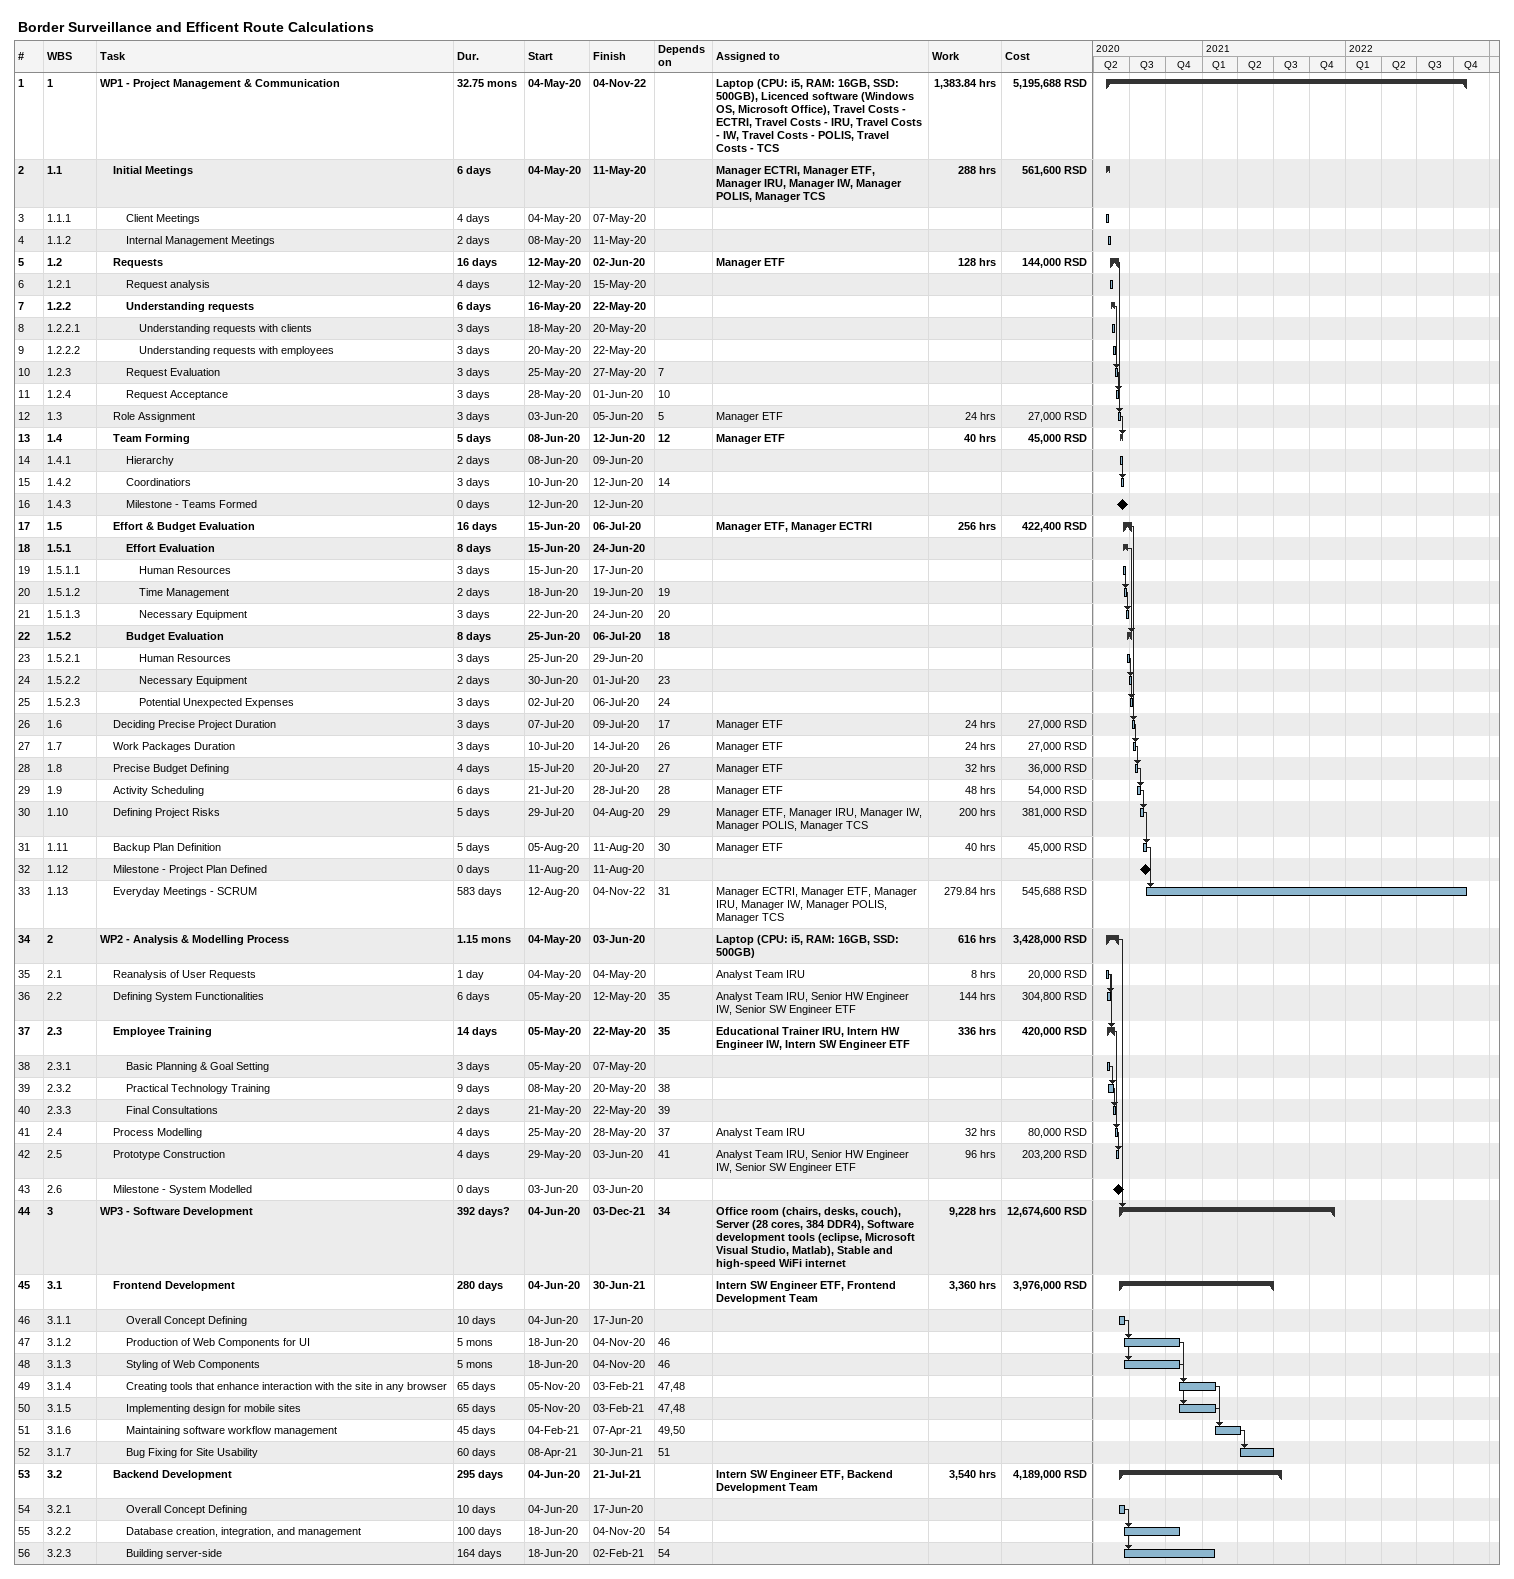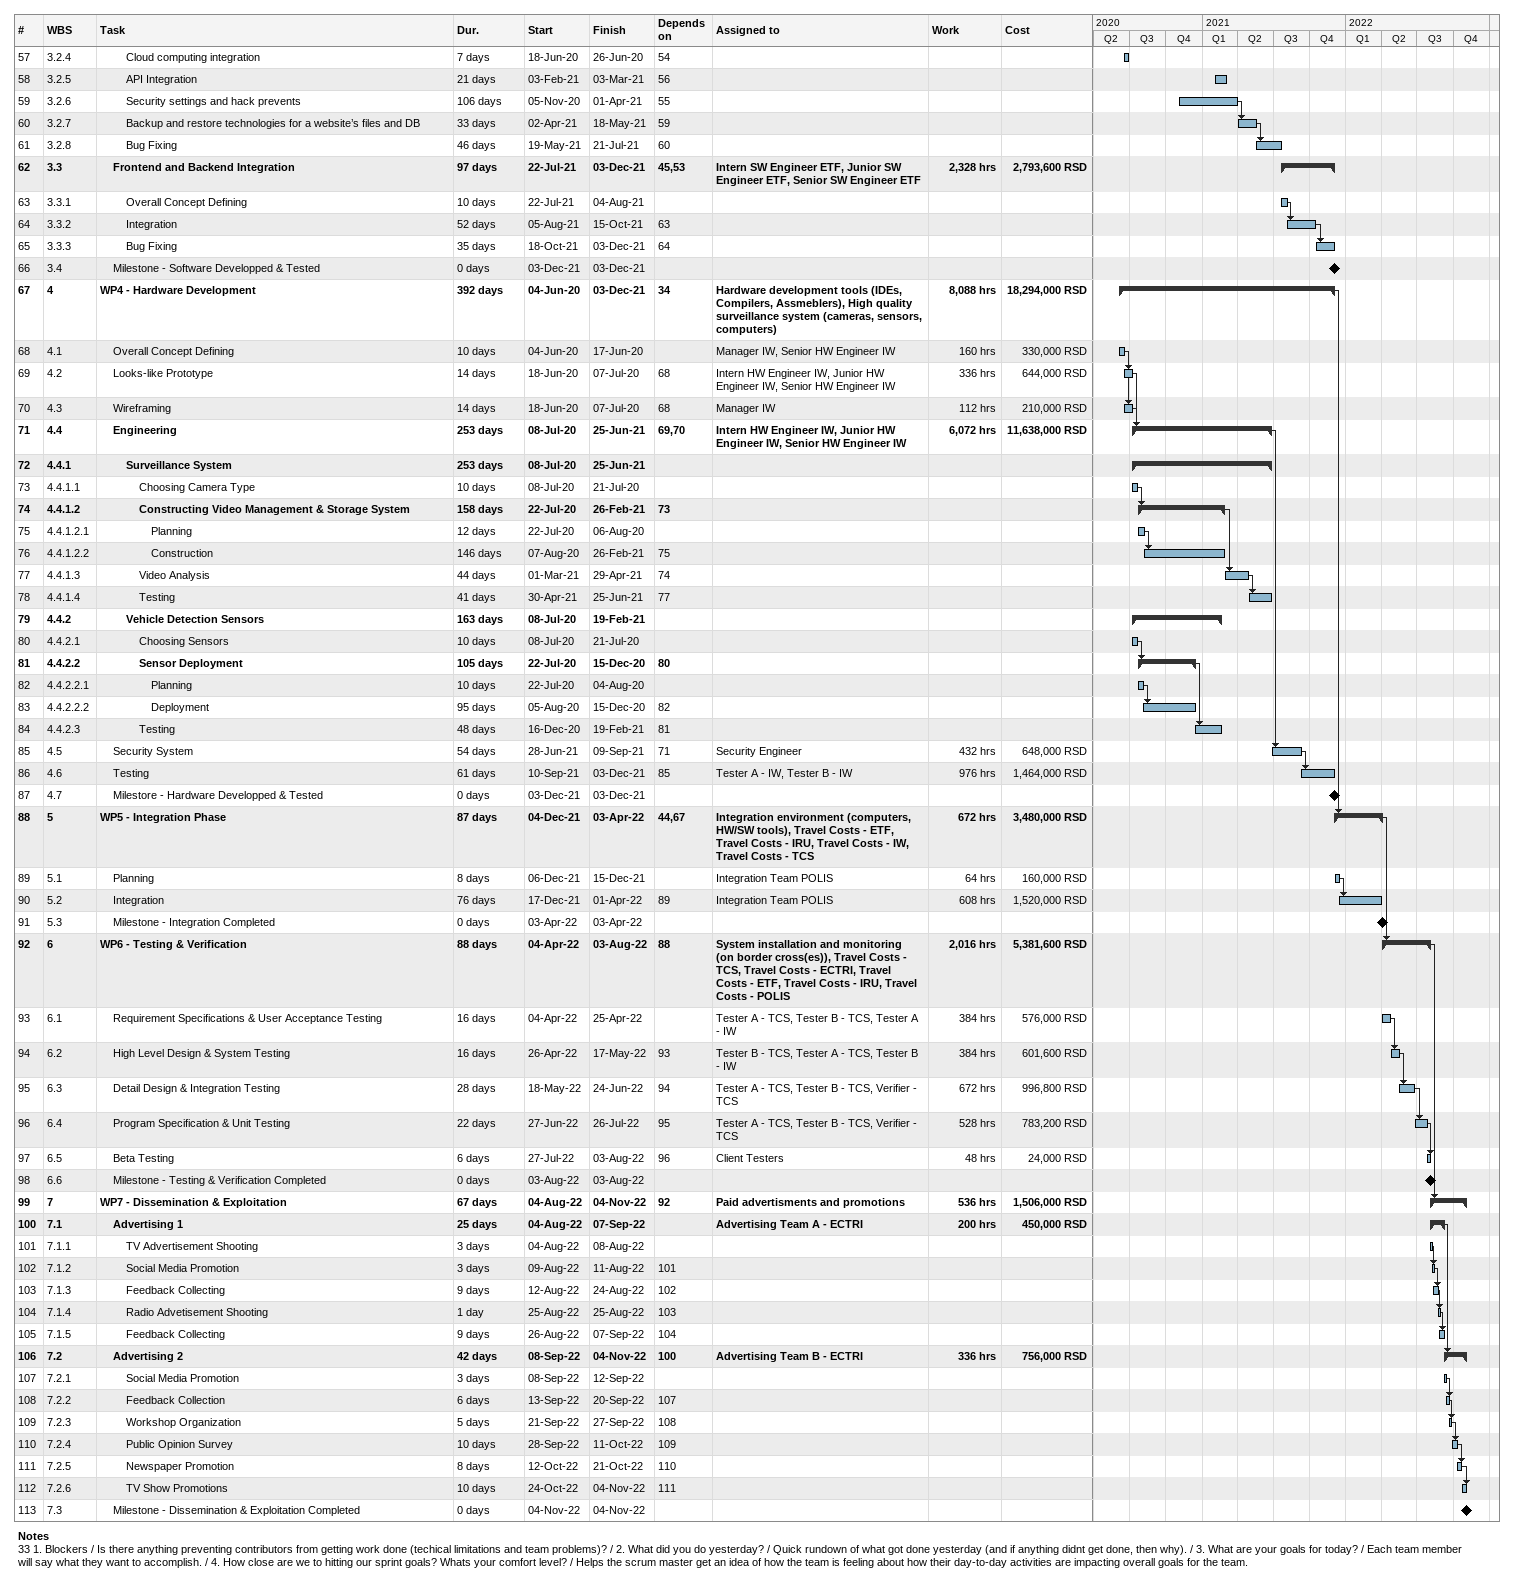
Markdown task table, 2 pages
Border Surveillance and Efficent Route Calculations

| ID | WBS | Task | Duration | Start | Finish | Predecessors | Resources | Work (h) | Cost (RSD) |
|---|---|---|---|---|---|---|---|---|---|
| 1 | 1 | **WP1 - Project Management & Communication** | 32.75mo | 2020-05-04 | 2022-11-04 |  | Laptop (CPU: i5, RAM: 16GB, SSD: 500GB), Licenced software (Windows OS, Microsoft Office), Travel Costs - ECTRI, Travel Costs - IRU, Travel Costs - IW, Travel Costs - POLIS, Travel Costs - TCS | 1383.84 | 5195688 |
| 2 | 1.1 | **Initial Meetings** | 6d | 2020-05-04 | 2020-05-11 |  | Manager ECTRI, Manager ETF, Manager IRU, Manager IW, Manager POLIS, Manager TCS | 288 | 561600 |
| 3 | 1.1.1 | Client Meetings | 4d | 2020-05-04 | 2020-05-07 |  |  |  |  |
| 4 | 1.1.2 | Internal Management Meetings | 2d | 2020-05-08 | 2020-05-11 |  |  |  |  |
| 5 | 1.2 | **Requests** | 16d | 2020-05-12 | 2020-06-02 |  | Manager ETF | 128 | 144000 |
| 6 | 1.2.1 | Request analysis | 4d | 2020-05-12 | 2020-05-15 |  |  |  |  |
| 7 | 1.2.2 | **Understanding requests** | 6d | 2020-05-16 | 2020-05-22 |  |  |  |  |
| 8 | 1.2.2.1 | Understanding requests with clients | 3d | 2020-05-18 | 2020-05-20 |  |  |  |  |
| 9 | 1.2.2.2 | Understanding requests with employees | 3d | 2020-05-20 | 2020-05-22 |  |  |  |  |
| 10 | 1.2.3 | Request Evaluation | 3d | 2020-05-25 | 2020-05-27 | 7 |  |  |  |
| 11 | 1.2.4 | Request Acceptance | 3d | 2020-05-28 | 2020-06-01 | 10 |  |  |  |
| 12 | 1.3 | Role Assignment | 3d | 2020-06-03 | 2020-06-05 | 5 | Manager ETF | 24 | 27000 |
| 13 | 1.4 | **Team Forming** | 5d | 2020-06-08 | 2020-06-12 | 12 | Manager ETF | 40 | 45000 |
| 14 | 1.4.1 | Hierarchy | 2d | 2020-06-08 | 2020-06-09 |  |  |  |  |
| 15 | 1.4.2 | Coordinatiors | 3d | 2020-06-10 | 2020-06-12 | 14 |  |  |  |
| 16 | 1.4.3 | Milestone - Teams Formed | 0d | 2020-06-12 | 2020-06-12 |  |  |  |  |
| 17 | 1.5 | **Effort & Budget Evaluation** | 16d | 2020-06-15 | 2020-07-06 |  | Manager ETF, Manager ECTRI | 256 | 422400 |
| 18 | 1.5.1 | **Effort Evaluation** | 8d | 2020-06-15 | 2020-06-24 |  |  |  |  |
| 19 | 1.5.1.1 | Human Resources | 3d | 2020-06-15 | 2020-06-17 |  |  |  |  |
| 20 | 1.5.1.2 | Time Management | 2d | 2020-06-18 | 2020-06-19 | 19 |  |  |  |
| 21 | 1.5.1.3 | Necessary Equipment | 3d | 2020-06-22 | 2020-06-24 | 20 |  |  |  |
| 22 | 1.5.2 | **Budget Evaluation** | 8d | 2020-06-25 | 2020-07-06 | 18 |  |  |  |
| 23 | 1.5.2.1 | Human Resources | 3d | 2020-06-25 | 2020-06-29 |  |  |  |  |
| 24 | 1.5.2.2 | Necessary Equipment | 2d | 2020-06-30 | 2020-07-01 | 23 |  |  |  |
| 25 | 1.5.2.3 | Potential Unexpected Expenses | 3d | 2020-07-02 | 2020-07-06 | 24 |  |  |  |
| 26 | 1.6 | Deciding Precise Project Duration | 3d | 2020-07-07 | 2020-07-09 | 17 | Manager ETF | 24 | 27000 |
| 27 | 1.7 | Work Packages Duration | 3d | 2020-07-10 | 2020-07-14 | 26 | Manager ETF | 24 | 27000 |
| 28 | 1.8 | Precise Budget Defining | 4d | 2020-07-15 | 2020-07-20 | 27 | Manager ETF | 32 | 36000 |
| 29 | 1.9 | Activity Scheduling | 6d | 2020-07-21 | 2020-07-28 | 28 | Manager ETF | 48 | 54000 |
| 30 | 1.10 | Defining Project Risks | 5d | 2020-07-29 | 2020-08-04 | 29 | Manager ETF, Manager IRU, Manager IW, Manager POLIS, Manager TCS | 200 | 381000 |
| 31 | 1.11 | Backup Plan Definition | 5d | 2020-08-05 | 2020-08-11 | 30 | Manager ETF | 40 | 45000 |
| 32 | 1.12 | Milestone - Project Plan Defined | 0d | 2020-08-11 | 2020-08-11 |  |  |  |  |
| 33 | 1.13 | Everyday Meetings - SCRUM | 583d | 2020-08-12 | 2022-11-04 | 31 | Manager ECTRI, Manager ETF, Manager IRU, Manager IW, Manager POLIS, Manager TCS | 279.84 | 545688 |
| 34 | 2 | **WP2 - Analysis & Modelling Process** | 1.15mo | 2020-05-04 | 2020-06-03 |  | Laptop (CPU: i5, RAM: 16GB, SSD: 500GB) | 616 | 3428000 |
| 35 | 2.1 | Reanalysis of User Requests | 1d | 2020-05-04 | 2020-05-04 |  | Analyst Team IRU | 8 | 20000 |
| 36 | 2.2 | Defining System Functionalities | 6d | 2020-05-05 | 2020-05-12 | 35 | Analyst Team IRU, Senior HW Engineer IW, Senior SW Engineer ETF | 144 | 304800 |
| 37 | 2.3 | **Employee Training** | 14d | 2020-05-05 | 2020-05-22 | 35 | Educational Trainer IRU, Intern HW Engineer IW, Intern SW Engineer ETF | 336 | 420000 |
| 38 | 2.3.1 | Basic Planning & Goal Setting | 3d | 2020-05-05 | 2020-05-07 |  |  |  |  |
| 39 | 2.3.2 | Practical Technology Training | 9d | 2020-05-08 | 2020-05-20 | 38 |  |  |  |
| 40 | 2.3.3 | Final Consultations | 2d | 2020-05-21 | 2020-05-22 | 39 |  |  |  |
| 41 | 2.4 | Process Modelling | 4d | 2020-05-25 | 2020-05-28 | 37 | Analyst Team IRU | 32 | 80000 |
| 42 | 2.5 | Prototype Construction | 4d | 2020-05-29 | 2020-06-03 | 41 | Analyst Team IRU, Senior HW Engineer IW, Senior SW Engineer ETF | 96 | 203200 |
| 43 | 2.6 | Milestone - System Modelled | 0d | 2020-06-03 | 2020-06-03 |  |  |  |  |
| 44 | 3 | **WP3 - Software Development** | 392d? | 2020-06-04 | 2021-12-03 | 34 | Office room (chairs, desks, couch), Server (28 cores, 384 DDR4), Software development tools (eclipse, Microsoft Visual Studio, Matlab), Stable and high-speed WiFi internet | 9228 | 12674600 |
| 45 | 3.1 | **Frontend Development** | 280d | 2020-06-04 | 2021-06-30 |  | Intern SW Engineer ETF, Frontend Development Team | 3360 | 3976000 |
| 46 | 3.1.1 | Overall Concept Defining | 10d | 2020-06-04 | 2020-06-17 |  |  |  |  |
| 47 | 3.1.2 | Production of Web Components for UI | 5mo | 2020-06-18 | 2020-11-04 | 46 |  |  |  |
| 48 | 3.1.3 | Styling of Web Components | 5mo | 2020-06-18 | 2020-11-04 | 46 |  |  |  |
| 49 | 3.1.4 | Creating tools that enhance interaction with the site in any browser | 65d | 2020-11-05 | 2021-02-03 | 47, 48 |  |  |  |
| 50 | 3.1.5 | Implementing design for mobile sites | 65d | 2020-11-05 | 2021-02-03 | 47, 48 |  |  |  |
| 51 | 3.1.6 | Maintaining software workflow management | 45d | 2021-02-04 | 2021-04-07 | 49, 50 |  |  |  |
| 52 | 3.1.7 | Bug Fixing for Site Usability | 60d | 2021-04-08 | 2021-06-30 | 51 |  |  |  |
| 53 | 3.2 | **Backend Development** | 295d | 2020-06-04 | 2021-07-21 |  | Intern SW Engineer ETF, Backend Development Team | 3540 | 4189000 |
| 54 | 3.2.1 | Overall Concept Defining | 10d | 2020-06-04 | 2020-06-17 |  |  |  |  |
| 55 | 3.2.2 | Database creation, integration, and management | 100d | 2020-06-18 | 2020-11-04 | 54 |  |  |  |
| 56 | 3.2.3 | Building server-side | 164d | 2020-06-18 | 2021-02-02 | 54 |  |  |  |
| 57 | 3.2.4 | Cloud computing integration | 7d | 2020-06-18 | 2020-06-26 | 54 |  |  |  |
| 58 | 3.2.5 | API Integration | 21d | 2021-02-03 | 2021-03-03 | 56 |  |  |  |
| 59 | 3.2.6 | Security settings and hack prevents | 106d | 2020-11-05 | 2021-04-01 | 55 |  |  |  |
| 60 | 3.2.7 | Backup and restore technologies for a website’s files and DB | 33d | 2021-04-02 | 2021-05-18 | 59 |  |  |  |
| 61 | 3.2.8 | Bug Fixing | 46d | 2021-05-19 | 2021-07-21 | 60 |  |  |  |
| 62 | 3.3 | **Frontend and Backend Integration** | 97d | 2021-07-22 | 2021-12-03 | 45, 53 | Intern SW Engineer ETF, Junior SW Engineer ETF, Senior SW Engineer ETF | 2328 | 2793600 |
| 63 | 3.3.1 | Overall Concept Defining | 10d | 2021-07-22 | 2021-08-04 |  |  |  |  |
| 64 | 3.3.2 | Integration | 52d | 2021-08-05 | 2021-10-15 | 63 |  |  |  |
| 65 | 3.3.3 | Bug Fixing | 35d | 2021-10-18 | 2021-12-03 | 64 |  |  |  |
| 66 | 3.4 | Milestone - Software Developped & Tested | 0d | 2021-12-03 | 2021-12-03 |  |  |  |  |
| 67 | 4 | **WP4 - Hardware Development** | 392d | 2020-06-04 | 2021-12-03 | 34 | Hardware development tools (IDEs, Compilers, Assmeblers), High quality surveillance system (cameras, sensors, computers) | 8088 | 18294000 |
| 68 | 4.1 | Overall Concept Defining | 10d | 2020-06-04 | 2020-06-17 |  | Manager IW, Senior HW Engineer IW | 160 | 330000 |
| 69 | 4.2 | Looks-like Prototype | 14d | 2020-06-18 | 2020-07-07 | 68 | Intern HW Engineer IW, Junior HW Engineer IW, Senior HW Engineer IW | 336 | 644000 |
| 70 | 4.3 | Wireframing | 14d | 2020-06-18 | 2020-07-07 | 68 | Manager IW | 112 | 210000 |
| 71 | 4.4 | **Engineering** | 253d | 2020-07-08 | 2021-06-25 | 69, 70 | Intern HW Engineer IW, Junior HW Engineer IW, Senior HW Engineer IW | 6072 | 11638000 |
| 72 | 4.4.1 | **Surveillance System** | 253d | 2020-07-08 | 2021-06-25 |  |  |  |  |
| 73 | 4.4.1.1 | Choosing Camera Type | 10d | 2020-07-08 | 2020-07-21 |  |  |  |  |
| 74 | 4.4.1.2 | **Constructing Video Management & Storage System** | 158d | 2020-07-22 | 2021-02-26 | 73 |  |  |  |
| 75 | 4.4.1.2.1 | Planning | 12d | 2020-07-22 | 2020-08-06 |  |  |  |  |
| 76 | 4.4.1.2.2 | Construction | 146d | 2020-08-07 | 2021-02-26 | 75 |  |  |  |
| 77 | 4.4.1.3 | Video Analysis | 44d | 2021-03-01 | 2021-04-29 | 74 |  |  |  |
| 78 | 4.4.1.4 | Testing | 41d | 2021-04-30 | 2021-06-25 | 77 |  |  |  |
| 79 | 4.4.2 | **Vehicle Detection Sensors** | 163d | 2020-07-08 | 2021-02-19 |  |  |  |  |
| 80 | 4.4.2.1 | Choosing Sensors | 10d | 2020-07-08 | 2020-07-21 |  |  |  |  |
| 81 | 4.4.2.2 | **Sensor Deployment** | 105d | 2020-07-22 | 2020-12-15 | 80 |  |  |  |
| 82 | 4.4.2.2.1 | Planning | 10d | 2020-07-22 | 2020-08-04 |  |  |  |  |
| 83 | 4.4.2.2.2 | Deployment | 95d | 2020-08-05 | 2020-12-15 | 82 |  |  |  |
| 84 | 4.4.2.3 | Testing | 48d | 2020-12-16 | 2021-02-19 | 81 |  |  |  |
| 85 | 4.5 | Security System | 54d | 2021-06-28 | 2021-09-09 | 71 | Security Engineer | 432 | 648000 |
| 86 | 4.6 | Testing | 61d | 2021-09-10 | 2021-12-03 | 85 | Tester A - IW, Tester B - IW | 976 | 1464000 |
| 87 | 4.7 | Milestore - Hardware Developped & Tested | 0d | 2021-12-03 | 2021-12-03 |  |  |  |  |
| 88 | 5 | **WP5 - Integration Phase** | 87d | 2021-12-04 | 2022-04-03 | 44, 67 | Integration environment (computers, HW/SW tools), Travel Costs - ETF, Travel Costs - IRU, Travel Costs - IW, Travel Costs - TCS | 672 | 3480000 |
| 89 | 5.1 | Planning | 8d | 2021-12-06 | 2021-12-15 |  | Integration Team POLIS | 64 | 160000 |
| 90 | 5.2 | Integration | 76d | 2021-12-17 | 2022-04-01 | 89 | Integration Team POLIS | 608 | 1520000 |
| 91 | 5.3 | Milestone - Integration Completed | 0d | 2022-04-03 | 2022-04-03 |  |  |  |  |
| 92 | 6 | **WP6 - Testing & Verification** | 88d | 2022-04-04 | 2022-08-03 | 88 | System installation and monitoring (on border cross(es)), Travel Costs - TCS, Travel Costs - ECTRI, Travel Costs - ETF, Travel Costs - IRU, Travel Costs - POLIS | 2016 | 5381600 |
| 93 | 6.1 | Requirement Specifications & User Acceptance Testing | 16d | 2022-04-04 | 2022-04-25 |  | Tester A - TCS, Tester B - TCS, Tester A - IW | 384 | 576000 |
| 94 | 6.2 | High Level Design & System Testing | 16d | 2022-04-26 | 2022-05-17 | 93 | Tester B - TCS, Tester A - TCS, Tester B - IW | 384 | 601600 |
| 95 | 6.3 | Detail Design & Integration Testing | 28d | 2022-05-18 | 2022-06-24 | 94 | Tester A - TCS, Tester B - TCS, Verifier - TCS | 672 | 996800 |
| 96 | 6.4 | Program Specification & Unit Testing | 22d | 2022-06-27 | 2022-07-26 | 95 | Tester A - TCS, Tester B - TCS, Verifier - TCS | 528 | 783200 |
| 97 | 6.5 | Beta Testing | 6d | 2022-07-27 | 2022-08-03 | 96 | Client Testers | 48 | 24000 |
| 98 | 6.6 | Milestone - Testing & Verification Completed | 0d | 2022-08-03 | 2022-08-03 |  |  |  |  |
| 99 | 7 | **WP7 - Dissemination & Exploitation** | 67d | 2022-08-04 | 2022-11-04 | 92 | Paid advertisments and promotions | 536 | 1506000 |
| 100 | 7.1 | **Advertising 1** | 25d | 2022-08-04 | 2022-09-07 |  | Advertising Team A - ECTRI | 200 | 450000 |
| 101 | 7.1.1 | TV Advertisement Shooting | 3d | 2022-08-04 | 2022-08-08 |  |  |  |  |
| 102 | 7.1.2 | Social Media Promotion | 3d | 2022-08-09 | 2022-08-11 | 101 |  |  |  |
| 103 | 7.1.3 | Feedback Collecting | 9d | 2022-08-12 | 2022-08-24 | 102 |  |  |  |
| 104 | 7.1.4 | Radio Advetisement Shooting | 1d | 2022-08-25 | 2022-08-25 | 103 |  |  |  |
| 105 | 7.1.5 | Feedback Collecting | 9d | 2022-08-26 | 2022-09-07 | 104 |  |  |  |
| 106 | 7.2 | **Advertising 2** | 42d | 2022-09-08 | 2022-11-04 | 100 | Advertising Team B - ECTRI | 336 | 756000 |
| 107 | 7.2.1 | Social Media Promotion | 3d | 2022-09-08 | 2022-09-12 |  |  |  |  |
| 108 | 7.2.2 | Feedback Collection | 6d | 2022-09-13 | 2022-09-20 | 107 |  |  |  |
| 109 | 7.2.3 | Workshop Organization | 5d | 2022-09-21 | 2022-09-27 | 108 |  |  |  |
| 110 | 7.2.4 | Public Opinion Survey | 10d | 2022-09-28 | 2022-10-11 | 109 |  |  |  |
| 111 | 7.2.5 | Newspaper Promotion | 8d | 2022-10-12 | 2022-10-21 | 110 |  |  |  |
| 112 | 7.2.6 | TV Show Promotions | 10d | 2022-10-24 | 2022-11-04 | 111 |  |  |  |
| 113 | 7.3 | Milestone - Dissemination & Exploitation Completed | 0d | 2022-11-04 | 2022-11-04 |  |  |  |  |

Notes
- 33: 1. Blockers / Is there anything preventing contributors from getting work done (techical limitations and team problems)? / 2. What did you do yesterday? / Quick rundown of what got done yesterday (and if anything didnt get done, then why). / 3. What are your goals for today? / Each team member will say what they want to accomplish. / 4. How close are we to hitting our sprint goals? Whats your comfort level? / Helps the scrum master get an idea of how the team is feeling about how their day-to-day activities are impacting overall goals for the team.
